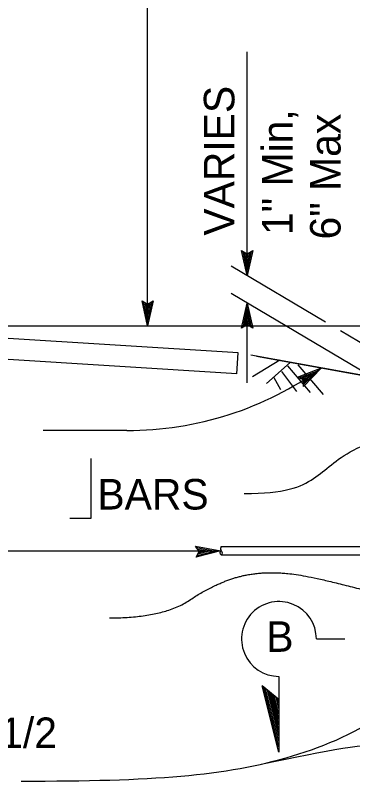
# Model space of a CAD drawing. Extents: x -894 to 866, y -472 to 714.
# Drawn here: x -675.4 to -598.2, y -55.4 to 120.2 of the extents above; entities that cross this region are included whole.
import ezdxf

# ---------------------------------------------------------------- set-up
doc = ezdxf.new("R2010")
doc.units = 0
for name, color, linetype in [('pp_PRESENTATION', 7, 'Continuous'), ('rd_PAVEMENT', 7, 'Continuous'), ('rd_PROFILE-OG', 7, 'Continuous'), ('tcd_SIGN-OVERHEAD', 7, 'Continuous'), ('tcd_SIGN-OVERHEAD-anno', 7, 'Continuous')]:
    doc.layers.add(name, color=color, linetype=linetype)

msp = doc.modelspace()

# ---------------------------------------------------------------- linework, layer by layer
at = {"layer": 'pp_PRESENTATION'}
for p, q in [((-606.48, -22.71), (-599.96, -22.71)), ((-615.06, -31.28), (-615.06, -48.64)), ((-615.06, -48.64), (-618.92, -33.48)), ((-615.06, -36.61), (-618.92, -33.48)), ((-615.06, -47.4), (-618.52, -33.81)), ((-615.06, -46.15), (-618.12, -34.13)), ((-615.06, -44.9), (-617.72, -34.46)), ((-615.06, -43.66), (-617.32, -34.78)), ((-615.06, -42.41), (-616.92, -35.11)), ((-615.06, -41.16), (-616.52, -35.43)), ((-615.06, -39.92), (-616.12, -35.75)), ((-615.06, -38.67), (-615.72, -36.08)), ((-615.06, -37.42), (-615.32, -36.4))]:
    msp.add_line(p, q, dxfattribs=at)
msp.add_arc((-615.06, -22.71), 8.57, 359.9995, 270, dxfattribs=at)
at = {"layer": 'rd_PAVEMENT'}
for p, q in [((-624.42, 42.87), (-748.37, 50.59)), ((-624.71, 38.09), (-748.32, 45.79)), ((-624.71, 38.09), (-624.42, 42.87))]:
    msp.add_line(p, q, dxfattribs=at)
at = {"layer": 'rd_PROFILE-OG'}
for p, q in [((-614.87, 41.15), (-621.11, 37.34)), ((-612.49, 40.68), (-617.94, 35.85)), ((-613.08, 39.92), (-607.91, 33.81)), ((-610.74, 40.13), (-604.96, 33.3)), ((-616.23, 37.21), (-614.72, 34.47)), ((-614.47, 38.56), (-611.01, 34.03))]:
    msp.add_line(p, q, dxfattribs=at)
msp.add_lwpolyline([(-620.17, 42.1), (-487.86, 18.12)], dxfattribs=at)
at = {"layer": 'tcd_SIGN-OVERHEAD'}
for p, q in [((-488.54, 18.25), (-621.52, 42.34)), ((-628.33, -1.51), (-594.79, -1.51)), ((-628.33, -3.43), (-594.79, -3.43))]:
    msp.add_line(p, q, dxfattribs=at)
msp.add_spline([(-628.33, -1.51), (-628.44, -1.97), (-628.33, -2.47), (-628.1, -2.98), (-628.33, -3.43), (-628.53, -2.89), (-628.33, -2.47)], degree=3, dxfattribs=at)
at = {"layer": 'tcd_SIGN-OVERHEAD-anno'}
for p, q in [((-645.13, 49.02), (-645.13, 461.97)), ((-622.34, 60.57), (-622.34, 111.84)), ((-622.34, 60.57), (-623.62, 66.31)), ((-623.62, 66.31), (-623.62, 66.31)), ((-623.62, 66.31), (-622.34, 65.55)), ((-622.35, 61.9), (-623.27, 66.09)), ((-622.34, 63.21), (-622.94, 65.92)), ((-622.34, 64.54), (-622.6, 65.69)), ((-622.34, 65.55), (-621.06, 66.31)), ((-621.06, 66.31), (-622.34, 60.57)), ((-621.4, 66.11), (-622.34, 61.89)), ((-621.75, 65.88), (-622.34, 63.21)), ((-622.08, 65.71), (-622.34, 64.54)), ((-621.06, 66.31), (-621.06, 66.31)), ((-604.39, 49.92), (-625.98, 62.72)), ((-622.34, 60.57), (-622.34, 60.57)), ((-596.38, 38.88), (-625.98, 56.43)), ((-645.13, 49.02), (-646.4, 54.77)), ((-646.4, 54.77), (-646.4, 54.77)), ((-646.4, 54.77), (-645.13, 54)), ((-645.13, 50.35), (-646.06, 54.54)), ((-645.13, 54), (-643.85, 54.77)), ((-643.85, 54.77), (-645.13, 49.02)), ((-644.19, 54.56), (-645.13, 50.34)), ((-643.85, 54.77), (-643.85, 54.77)), ((-645.13, 51.67), (-645.73, 54.37)), ((-645.13, 52.99), (-645.38, 54.15)), ((-644.53, 54.34), (-645.13, 51.67)), ((-644.86, 54.17), (-645.13, 52.99)), ((-623.63, 48.53), (-622.34, 54.27)), ((-623.29, 48.73), (-622.34, 52.95)), ((-622.34, 54.27), (-622.34, 54.27)), ((-622.34, 54.27), (-621.07, 48.53)), ((-622.34, 36.01), (-622.34, 54.27)), ((-622.34, 52.94), (-621.41, 48.75)), ((-622.94, 48.96), (-622.34, 51.63)), ((-622.34, 51.63), (-621.75, 48.92)), ((-622.34, 49.29), (-623.63, 48.53)), ((-622.61, 49.13), (-622.35, 50.3)), ((-622.35, 50.3), (-622.09, 49.15)), ((-621.07, 48.53), (-622.34, 49.29)), ((-680.91, 49.02), (-594.32, 49.02)), ((-645.13, 49.02), (-645.13, 49.02)), ((-623.63, 48.53), (-623.63, 48.53)), ((-621.07, 48.53), (-621.07, 48.53)), ((-594.79, 44.23), (-600.96, 47.89)), ((-610.8, 37.32), (-605.3, 39.41)), ((-610.44, 37.15), (-606.4, 38.68)), ((-605.3, 39.41), (-609.4, 35.18)), ((-606.41, 38.67), (-609.4, 35.59)), ((-605.3, 39.41), (-605.3, 39.41)), ((-609.46, 36.67), (-610.8, 37.32)), ((-610.8, 37.32), (-610.8, 37.32)), ((-610.07, 36.98), (-607.51, 37.95)), ((-609.74, 36.8), (-608.62, 37.22)), ((-607.51, 37.95), (-609.44, 35.96)), ((-608.62, 37.22), (-609.44, 36.37)), ((-609.4, 35.18), (-609.46, 36.67)), ((-609.4, 35.18), (-609.4, 35.18)), ((-649.9, 25.07), (-669.03, 25.07)), ((-633.33, -2.69), (-634.14, -1.44)), ((-634.14, -1.44), (-634.14, -1.44)), ((-634.14, -1.44), (-628.35, -2.5)), ((-689.69, -2.47), (-628.35, -2.5)), ((-628.35, -2.5), (-634.04, -3.99)), ((-634.04, -3.99), (-633.33, -2.69)), ((-633.92, -1.77), (-629.67, -2.55)), ((-629.68, -2.55), (-633.83, -3.64)), ((-633.69, -2.11), (-630.99, -2.6)), ((-630.99, -2.6), (-633.67, -3.3)), ((-633.5, -2.43), (-632.32, -2.65)), ((-632.32, -2.65), (-633.46, -2.95)), ((-628.35, -2.5), (-628.35, -2.5)), ((-634.04, -3.99), (-634.04, -3.99))]:
    msp.add_line(p, q, dxfattribs=at)
msp.add_lwpolyline([(-658.12, 18.67), (-658.12, 4.9), (-662.97, 4.9)], dxfattribs=at)
msp.add_arc((-649.81, 101.35), 76.28, 269.9301, 305.6986, dxfattribs=at)
for points, degree in [([(-623.02, 10.66), (-613.8, 10.58), (-606.23, 13.62), (-600.22, 20.76), (-587.25, 24.85), (-557.42, 23.89)], 3), ([(-653.87, -17.88), (-641.63, -17.88), (-629.61, -9.87), (-618.7, -6.98), (-605.09, -8.71), (-586.65, -13.97)], 2), ([(-674.12, -55.28), (-643.85, -55.28), (-611.16, -53.1), (-581.7, -36.57), (-576.67, -19.49)], 3), ([(-619.11, -51.4), (-603.34, -48.15), (-586.45, -44.6), (-583.1, -51.25), (-580.08, -55.42)], 3)]:
    msp.add_open_spline(points, degree=degree, dxfattribs=at)

# ---------------------------------------------------------------- texts
at = {"layer": 'pp_PRESENTATION'}
msp.add_text('B', height=7, dxfattribs=at).set_placement((-617.96, -25.66))
at = {"layer": 'tcd_SIGN-OVERHEAD-anno'}
for s, p in [('VARIES', (-625.26, 69.72)), ('1" Min,', (-611.93, 69.87)), ('6" Max', (-600.94, 68.85))]:
    msp.add_text(s, height=7, rotation=90, dxfattribs=at).set_placement(p)
for s, p in [(' BARS', (-659.25, 6.96)), ('PEDESTAL, #5 SPIRAL @ 3 1/2', (-801.83, -47.71))]:
    msp.add_text(s, height=7, dxfattribs=at).set_placement(p)

doc.saveas('drawing.dxf')
